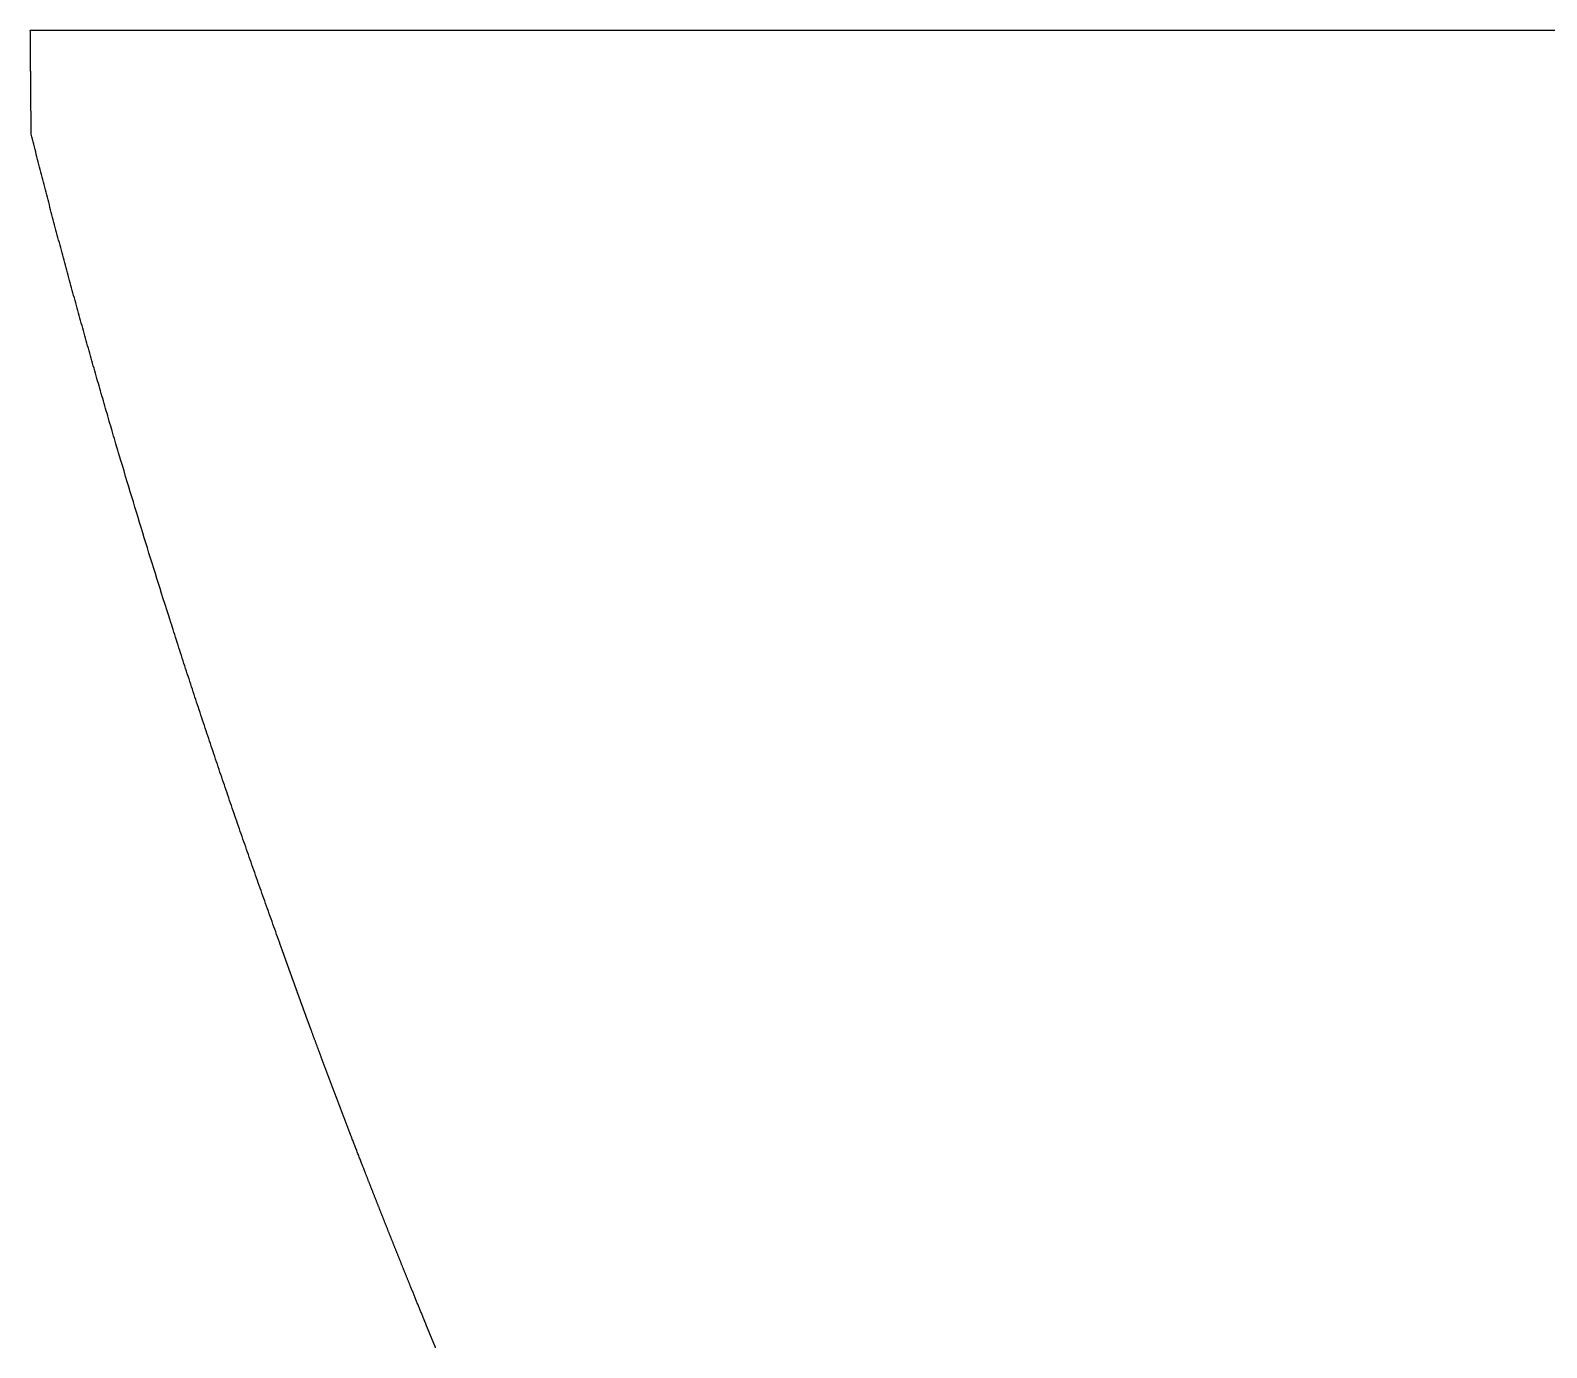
# Model space of a CAD drawing. Header units: millimetres. Extents: x 0 to 610, y 0 to 457.
# Drawn here: x 10 to 18.23, y 327 to 334.15 of the extents above; entities that cross this region are included whole.
import ezdxf

# ---------------------------------------------------------------- set-up
doc = ezdxf.new("R2010")
doc.units = ezdxf.units.MM
doc.layers.add('CUT_AIRCRAFT', color=7, linetype='Continuous')

msp = doc.modelspace()

# ---------------------------------------------------------------- linework, layer by layer
at = {"layer": 'CUT_AIRCRAFT'}
msp.add_lwpolyline([(12.19899, 326.99965), (12.19839, 327.00111), (12.19779, 327.00256), (12.19719, 327.00402), (12.19659, 327.00548), (12.19599, 327.00693), (12.19539, 327.00839), (12.19479, 327.00984), (12.19419, 327.0113), (12.19359, 327.01276), (12.19299, 327.01421), (12.19239, 327.01567), (12.19179, 327.01712), (12.19119, 327.01858), (12.19059, 327.02004), (12.18999, 327.02149), (12.18939, 327.02295), (12.18879, 327.02441), (12.18819, 327.02586), (12.18759, 327.02732), (12.18699, 327.02877), (12.18639, 327.03023), (12.1858, 327.03169), (12.1852, 327.03314), (12.1846, 327.0346), (12.184, 327.03606), (12.1834, 327.03751), (12.1828, 327.03897), (12.1822, 327.04043), (12.1816, 327.04188), (12.181, 327.04334), (12.1804, 327.04479), (12.17981, 327.04625), (12.17921, 327.04771), (12.17861, 327.04916), (12.17801, 327.05062), (12.17741, 327.05208), (12.17681, 327.05353), (12.17621, 327.05499), (12.17561, 327.05645), (12.17502, 327.0579), (12.17442, 327.05936), (12.17382, 327.06082), (12.17322, 327.06227), (12.17262, 327.06373), (12.17202, 327.06519), (12.17143, 327.06664), (12.17083, 327.0681), (12.17023, 327.06956), (12.16963, 327.07101), (12.16903, 327.07247), (12.16843, 327.07393), (12.16784, 327.07538), (12.16724, 327.07684), (12.16664, 327.0783), (12.16604, 327.07975), (12.16544, 327.08121), (12.16485, 327.08267), (12.16425, 327.08413), (12.16365, 327.08558), (12.16305, 327.08704), (12.16246, 327.0885), (12.16186, 327.08995), (12.16126, 327.09141), (12.16066, 327.09287), (12.16007, 327.09432), (12.15947, 327.09578), (12.15887, 327.09724), (12.15827, 327.0987), (12.15768, 327.10015), (12.15708, 327.10161), (12.15648, 327.10307), (12.15588, 327.10452), (12.15529, 327.10598), (12.15469, 327.10744), (12.15409, 327.10889), (12.1535, 327.11035), (12.1529, 327.11181), (12.1523, 327.11327), (12.1517, 327.11472), (12.15111, 327.11618), (12.15051, 327.11764), (12.14991, 327.1191), (12.14932, 327.12055), (12.14872, 327.12201), (12.14812, 327.12347), (12.14753, 327.12492), (12.14693, 327.12638), (12.14633, 327.12784), (12.14574, 327.1293), (12.14514, 327.13075), (12.14454, 327.13221), (12.14395, 327.13367), (12.14335, 327.13513), (12.14276, 327.13658), (12.14216, 327.13804), (12.14156, 327.1395), (12.14097, 327.14096), (12.14037, 327.14241), (12.13977, 327.14387), (12.13918, 327.14533), (12.13858, 327.14678), (12.13799, 327.14824), (12.13739, 327.1497), (12.13679, 327.15116), (12.13619, 327.15263), (12.13559, 327.15409), (12.135, 327.15555), (12.13441, 327.15699), (12.13383, 327.15841), (12.13325, 327.15983), (12.13265, 327.16129), (12.13203, 327.16282), (12.13137, 327.16443), (12.13072, 327.16602), (12.13013, 327.16747), (12.12964, 327.16865), (12.12928, 327.16954), (12.12889, 327.17051), (12.12828, 327.172), (12.12726, 327.17448), (12.12572, 327.17826), (12.12378, 327.18302), (12.12162, 327.18831), (12.11943, 327.19367), (12.11736, 327.19875), (12.1154, 327.20355), (12.1135, 327.20822), (12.1116, 327.21287), (12.10968, 327.21759), (12.10773, 327.22239), (12.10576, 327.22722), (12.10379, 327.23207), (12.10182, 327.23689), (12.09987, 327.24169), (12.09792, 327.24648), (12.09597, 327.25127), (12.09403, 327.25606), (12.09208, 327.26085), (12.09012, 327.26566), (12.08817, 327.27047), (12.08621, 327.27529), (12.08426, 327.28011), (12.08231, 327.28491), (12.08037, 327.28967), (12.07845, 327.29441), (12.07653, 327.29915), (12.07458, 327.30396), (12.07258, 327.30888), (12.07053, 327.31393), (12.0685, 327.31895), (12.06656, 327.32374), (12.0648, 327.32809), (12.06326, 327.33188), (12.0619, 327.33524), (12.06064, 327.33837), (12.05938, 327.34147), (12.05808, 327.34469), (12.05673, 327.34803), (12.05535, 327.35143), (12.05397, 327.35484), (12.05261, 327.35822), (12.05126, 327.36157), (12.04991, 327.3649), (12.04857, 327.36822), (12.04722, 327.37156), (12.04587, 327.3749), (12.04451, 327.37825), (12.04316, 327.3816), (12.04181, 327.38495), (12.04046, 327.38829), (12.03911, 327.39164), (12.03776, 327.39498), (12.03641, 327.39833), (12.03506, 327.40167), (12.03371, 327.40502), (12.03237, 327.40836), (12.03102, 327.41171), (12.02967, 327.41505), (12.02832, 327.4184), (12.02697, 327.42175), (12.02563, 327.42509), (12.02428, 327.42844), (12.02293, 327.43178), (12.02158, 327.43513), (12.02024, 327.43848), (12.01889, 327.44182), (12.01754, 327.44517), (12.0162, 327.44852), (12.01485, 327.45186), (12.01351, 327.45521), (12.01216, 327.45856), (12.01082, 327.4619), (12.00947, 327.46525), (12.00813, 327.4686), (12.00678, 327.47194), (12.00544, 327.47529), (12.00409, 327.47864), (12.00275, 327.48198), (12.00141, 327.48533), (12.00006, 327.48868), (11.99872, 327.49203), (11.99738, 327.49537), (11.99603, 327.49872), (11.99469, 327.50207), (11.99335, 327.50542), (11.99201, 327.50877), (11.99066, 327.51211), (11.98932, 327.51546), (11.98798, 327.51881), (11.98664, 327.52216), (11.9853, 327.52551), (11.98396, 327.52886), (11.98262, 327.5322), (11.98128, 327.53555), (11.97994, 327.5389), (11.9786, 327.54225), (11.97726, 327.5456), (11.97592, 327.54895), (11.97458, 327.5523), (11.97324, 327.55565), (11.9719, 327.559), (11.97057, 327.56234), (11.96923, 327.56569), (11.96789, 327.56904), (11.96655, 327.57239), (11.96521, 327.57574), (11.96388, 327.57909), (11.96254, 327.58244), (11.9612, 327.58579), (11.95987, 327.58914), (11.95853, 327.59249), (11.95719, 327.59584), (11.95586, 327.59919), (11.95452, 327.60254), (11.95319, 327.60589), (11.95185, 327.60924), (11.95052, 327.61259), (11.94918, 327.61594), (11.94785, 327.6193), (11.94651, 327.62265), (11.94518, 327.626), (11.94385, 327.62935), (11.94251, 327.6327), (11.94118, 327.63605), (11.93985, 327.6394), (11.93851, 327.64275), (11.93718, 327.6461), (11.93585, 327.64946), (11.93452, 327.65281), (11.93318, 327.65616), (11.93185, 327.65951), (11.93052, 327.66286), (11.92919, 327.66621), (11.92786, 327.66957), (11.92653, 327.67292), (11.9252, 327.67627), (11.92387, 327.67962), (11.92254, 327.68297), (11.92121, 327.68633), (11.91988, 327.68968), (11.91855, 327.69303), (11.91722, 327.69638), (11.91589, 327.69974), (11.91456, 327.70309), (11.91324, 327.70644), (11.91191, 327.70979), (11.91058, 327.71315), (11.90925, 327.7165), (11.90792, 327.71985), (11.9066, 327.72321), (11.90527, 327.72656), (11.90394, 327.72991), (11.90262, 327.73327), (11.90129, 327.73662), (11.89997, 327.73997), (11.89864, 327.74333), (11.89731, 327.74668), (11.89599, 327.75004), (11.89466, 327.75339), (11.89334, 327.75674), (11.89202, 327.7601), (11.89069, 327.76345), (11.88937, 327.76681), (11.88804, 327.77016), (11.88672, 327.77352), (11.8854, 327.77687), (11.88407, 327.78022), (11.88275, 327.78358), (11.88143, 327.78693), (11.88011, 327.79029), (11.87878, 327.79364), (11.87746, 327.797), (11.87614, 327.80035), (11.87482, 327.80371), (11.8735, 327.80706), (11.87218, 327.81042), (11.87086, 327.81377), (11.86954, 327.81713), (11.86822, 327.82049), (11.8669, 327.82384), (11.86558, 327.8272), (11.86426, 327.83055), (11.86294, 327.83391), (11.86162, 327.83727), (11.8603, 327.84062), (11.85898, 327.84398), (11.85767, 327.84733), (11.85635, 327.85069), (11.85503, 327.85405), (11.85371, 327.8574), (11.8524, 327.86076), (11.85108, 327.86412), (11.84976, 327.86747), (11.84845, 327.87083), (11.84713, 327.87419), (11.84581, 327.87754), (11.8445, 327.8809), (11.84318, 327.88426), (11.84187, 327.88761), (11.84055, 327.89097), (11.83924, 327.89433), (11.83792, 327.89769), (11.83661, 327.90105), (11.8353, 327.9044), (11.83398, 327.90776), (11.83267, 327.91111), (11.83136, 327.91447), (11.83004, 327.91783), (11.82873, 327.9212), (11.82741, 327.92456), (11.8261, 327.92792), (11.8248, 327.93127), (11.82349, 327.9346), (11.82219, 327.93793), (11.82088, 327.94129), (11.81955, 327.9447), (11.8182, 327.94817), (11.81685, 327.95162), (11.81554, 327.95497), (11.81431, 327.95814), (11.81316, 327.96109), (11.81198, 327.9641), (11.81067, 327.96749), (11.80907, 327.97157), (11.80712, 327.97658), (11.8049, 327.98229), (11.80253, 327.98838), (11.80014, 327.99452), (11.79783, 328.00045), (11.7956, 328.0062), (11.79341, 328.01184), (11.79122, 328.01747), (11.78901, 328.02316), (11.78679, 328.0289), (11.78455, 328.03466), (11.78231, 328.04043), (11.78008, 328.04619), (11.77785, 328.05193), (11.77563, 328.05766), (11.77342, 328.06339), (11.7712, 328.06912), (11.76898, 328.07485), (11.76676, 328.08059), (11.76453, 328.08636), (11.7623, 328.09214), (11.76006, 328.09792), (11.75785, 328.10366), (11.75566, 328.10933), (11.7535, 328.11492), (11.75134, 328.12053), (11.74912, 328.12628), (11.7468, 328.1323), (11.74437, 328.13861), (11.74196, 328.14486), (11.73977, 328.15056), (11.73795, 328.15528), (11.73664, 328.15869), (11.73571, 328.16111), (11.73499, 328.16299), (11.73429, 328.1648), (11.73348, 328.16691), (11.73257, 328.16928), (11.7316, 328.17179), (11.73063, 328.17433), (11.72969, 328.17678), (11.72877, 328.17916), (11.72787, 328.18151), (11.72697, 328.18385), (11.72607, 328.18621), (11.72515, 328.18859), (11.72423, 328.19098), (11.72332, 328.19338), (11.7224, 328.19576), (11.72149, 328.19815), (11.72057, 328.20052), (11.71966, 328.2029), (11.71875, 328.20528), (11.71784, 328.20767), (11.71692, 328.21005), (11.71601, 328.21243), (11.7151, 328.21481), (11.71418, 328.21719), (11.71327, 328.21958), (11.71236, 328.22196), (11.71145, 328.22434), (11.71054, 328.22672), (11.70962, 328.2291), (11.70871, 328.23149), (11.7078, 328.23387), (11.70689, 328.23625), (11.70598, 328.23863), (11.70507, 328.24102), (11.70416, 328.2434), (11.70325, 328.24578), (11.70234, 328.24816), (11.70143, 328.25055), (11.70052, 328.25293), (11.69961, 328.25531), (11.6987, 328.25769), (11.69779, 328.26008), (11.69688, 328.26246), (11.69597, 328.26484), (11.69506, 328.26722), (11.69415, 328.26961), (11.69324, 328.27199), (11.69233, 328.27437), (11.69142, 328.27675), (11.69051, 328.27914), (11.6896, 328.28152), (11.68869, 328.2839), (11.68779, 328.28629), (11.68688, 328.28867), (11.68597, 328.29105), (11.68506, 328.29344), (11.68415, 328.29582), (11.68325, 328.2982), (11.68234, 328.30059), (11.68143, 328.30297), (11.68052, 328.30535), (11.67962, 328.30774), (11.67871, 328.31012), (11.6778, 328.3125), (11.6769, 328.31489), (11.67599, 328.31727), (11.67508, 328.31965), (11.67418, 328.32204), (11.67327, 328.32442), (11.67237, 328.32681), (11.67146, 328.32919), (11.67056, 328.33157), (11.66965, 328.33396), (11.66875, 328.33634), (11.66784, 328.33872), (11.66694, 328.34111), (11.66603, 328.34349), (11.66513, 328.34588), (11.66422, 328.34826), (11.66332, 328.35065), (11.66241, 328.35303), (11.66151, 328.35541), (11.6606, 328.3578), (11.6597, 328.36018), (11.6588, 328.36257), (11.65789, 328.36495), (11.65699, 328.36734), (11.65609, 328.36972), (11.65518, 328.3721), (11.65428, 328.37449), (11.65338, 328.37687), (11.65248, 328.37926), (11.65157, 328.38164), (11.65067, 328.38403), (11.64977, 328.38641), (11.64887, 328.3888), (11.64796, 328.39118), (11.64706, 328.39357), (11.64616, 328.39595), (11.64526, 328.39834), (11.64436, 328.40072), (11.64346, 328.40311), (11.64256, 328.40549), (11.64166, 328.40788), (11.64076, 328.41026), (11.63986, 328.41265), (11.63895, 328.41503), (11.63805, 328.41742), (11.63715, 328.4198), (11.63625, 328.42219), (11.63536, 328.42457), (11.63446, 328.42696), (11.63356, 328.42934), (11.63266, 328.43173), (11.63176, 328.43411), (11.63086, 328.4365), (11.62996, 328.43888), (11.62906, 328.44127), (11.62816, 328.44366), (11.62726, 328.44604), (11.62637, 328.44843), (11.62547, 328.45081), (11.62457, 328.4532), (11.62367, 328.45558), (11.62277, 328.45797), (11.62188, 328.46036), (11.62098, 328.46274), (11.62008, 328.46513), (11.61919, 328.46751), (11.61829, 328.4699), (11.61739, 328.47229), (11.6165, 328.47467), (11.6156, 328.47706), (11.6147, 328.47944), (11.61381, 328.48183), (11.61291, 328.48422), (11.61202, 328.4866), (11.61112, 328.48899), (11.61023, 328.49137), (11.60933, 328.49376), (11.60844, 328.49615), (11.60754, 328.49853), (11.60665, 328.50092), (11.60575, 328.50331), (11.60486, 328.50569), (11.60396, 328.50808), (11.60307, 328.51046), (11.60217, 328.51285), (11.60128, 328.51524), (11.60039, 328.51762), (11.59949, 328.52001), (11.5986, 328.5224), (11.59771, 328.52478), (11.59681, 328.52717), (11.59592, 328.52956), (11.59503, 328.53195), (11.59414, 328.53433), (11.59324, 328.53672), (11.59235, 328.53911), (11.59146, 328.54149), (11.59057, 328.54388), (11.58968, 328.54627), (11.58878, 328.54865), (11.58789, 328.55104), (11.587, 328.55343), (11.58611, 328.55581), (11.58522, 328.5582), (11.58433, 328.56059), (11.58344, 328.56297), (11.58255, 328.56536), (11.58166, 328.56775), (11.58077, 328.57013), (11.57988, 328.57252), (11.57899, 328.57491), (11.5781, 328.5773), (11.57721, 328.57969), (11.57632, 328.58208), (11.57543, 328.58446), (11.57455, 328.58683), (11.57366, 328.58921), (11.57278, 328.5916), (11.57188, 328.59401), (11.57097, 328.59645), (11.57007, 328.59888), (11.56918, 328.60126), (11.56833, 328.60356), (11.56751, 328.60576), (11.56668, 328.60798), (11.56579, 328.61038), (11.56478, 328.61311), (11.5636, 328.61628), (11.56229, 328.61979), (11.56093, 328.62348), (11.55955, 328.62719), (11.55821, 328.63081), (11.5569, 328.63433), (11.55561, 328.63781), (11.55433, 328.64128), (11.55303, 328.64477), (11.55173, 328.64829), (11.55042, 328.65183), (11.54911, 328.65536), (11.5478, 328.65889), (11.5465, 328.66242), (11.5452, 328.66594), (11.5439, 328.66945), (11.5426, 328.67296), (11.5413, 328.67648), (11.54, 328.68), (11.53869, 328.68354), (11.53738, 328.68709), (11.53607, 328.69064), (11.53477, 328.69416), (11.53349, 328.69763), (11.53223, 328.70104), (11.53097, 328.70447), (11.52967, 328.708), (11.5283, 328.71172), (11.52685, 328.71565), (11.52543, 328.71952), (11.52414, 328.72302), (11.52311, 328.72581), (11.52243, 328.72768), (11.522, 328.72884), (11.52171, 328.72962), (11.52144, 328.73035), (11.5211, 328.73128), (11.52068, 328.73241), (11.52023, 328.73364), (11.51978, 328.73488), (11.51934, 328.73607), (11.51892, 328.73721), (11.51851, 328.73831), (11.51811, 328.73942), (11.5177, 328.74054), (11.51728, 328.74167), (11.51686, 328.74281), (11.51644, 328.74396), (11.51602, 328.74509), (11.51561, 328.74623), (11.51519, 328.74736), (11.51478, 328.74849), (11.51436, 328.74963), (11.51394, 328.75076), (11.51353, 328.75189), (11.51311, 328.75303), (11.51269, 328.75416), (11.51228, 328.7553), (11.51186, 328.75643), (11.51145, 328.75757), (11.51103, 328.7587), (11.51061, 328.75983), (11.5102, 328.76097), (11.50978, 328.7621), (11.50937, 328.76324), (11.50895, 328.76437), (11.50853, 328.76551), (11.50812, 328.76664), (11.5077, 328.76777), (11.50729, 328.76891), (11.50687, 328.77004), (11.50646, 328.77118), (11.50604, 328.77231), (11.50562, 328.77344), (11.50521, 328.77458), (11.50479, 328.77571), (11.50438, 328.77685), (11.50396, 328.77798), (11.50355, 328.77911), (11.50313, 328.78025), (11.50272, 328.78138), (11.5023, 328.78252), (11.50189, 328.78365), (11.50147, 328.78479), (11.50106, 328.78592), (11.50064, 328.78705), (11.50023, 328.78819), (11.49981, 328.78932), (11.4994, 328.79046), (11.49898, 328.79159), (11.49857, 328.79272), (11.49815, 328.79386), (11.49774, 328.79499), (11.49732, 328.79613), (11.49691, 328.79726), (11.49649, 328.7984), (11.49608, 328.79953), (11.49566, 328.80066), (11.49525, 328.8018), (11.49484, 328.80293), (11.49442, 328.80407), (11.49401, 328.8052), (11.49359, 328.80633), (11.49318, 328.80747), (11.49276, 328.8086), (11.49235, 328.80974), (11.49194, 328.81087), (11.49152, 328.812), (11.49111, 328.81314), (11.49069, 328.81427), (11.49028, 328.81541), (11.48987, 328.81654), (11.48945, 328.81768), (11.48904, 328.81881), (11.48862, 328.81994), (11.48821, 328.82108), (11.4878, 328.82221), (11.48738, 328.82335), (11.48697, 328.82448), (11.48656, 328.82561), (11.48614, 328.82675), (11.48573, 328.82788), (11.48532, 328.82902), (11.4849, 328.83015), (11.48449, 328.83129), (11.48408, 328.83242), (11.48366, 328.83355), (11.48325, 328.83469), (11.48284, 328.83582), (11.48242, 328.83696), (11.48201, 328.83809), (11.4816, 328.83922), (11.48118, 328.84036), (11.48077, 328.84149), (11.48036, 328.84263), (11.47995, 328.84376), (11.47953, 328.84489), (11.47912, 328.84603), (11.47871, 328.84716), (11.4783, 328.84829), (11.47788, 328.84943), (11.47747, 328.85056), (11.47706, 328.8517), (11.47664, 328.85283), (11.47623, 328.85396), (11.47582, 328.8551), (11.47541, 328.85623), (11.475, 328.85737), (11.47458, 328.8585), (11.47417, 328.85963), (11.47376, 328.86077), (11.47335, 328.8619), (11.47293, 328.86304), (11.47252, 328.86417), (11.47211, 328.8653), (11.4717, 328.86644), (11.47129, 328.86757), (11.47087, 328.86871), (11.47046, 328.86984), (11.47005, 328.87097), (11.46964, 328.87211), (11.46923, 328.87324), (11.46882, 328.87437), (11.4684, 328.87551), (11.46799, 328.87664), (11.46758, 328.87778), (11.46717, 328.87891), (11.46676, 328.88004), (11.46635, 328.88118), (11.46594, 328.88231), (11.46552, 328.88344), (11.46511, 328.88458), (11.4647, 328.88571), (11.46429, 328.88684), (11.46388, 328.88798), (11.46347, 328.88911), (11.46306, 328.89025), (11.46265, 328.89138), (11.46224, 328.89251), (11.46183, 328.89365), (11.46142, 328.89478), (11.461, 328.89591), (11.46059, 328.89705), (11.46018, 328.89818), (11.45977, 328.89931), (11.45936, 328.90045), (11.45895, 328.90158), (11.45854, 328.90271), (11.45813, 328.90385), (11.45772, 328.90498), (11.45731, 328.90612), (11.4569, 328.90725), (11.45649, 328.90838), (11.45608, 328.90952), (11.45567, 328.91065), (11.45526, 328.91178), (11.45485, 328.91291), (11.45444, 328.91405), (11.45403, 328.91518), (11.45362, 328.91631), (11.45321, 328.91745), (11.4528, 328.91858), (11.45239, 328.91971), (11.45198, 328.92085), (11.45157, 328.92198), (11.45116, 328.92311), (11.45075, 328.92424), (11.45034, 328.92538), (11.44993, 328.92651), (11.44952, 328.92765), (11.44911, 328.92878), (11.4487, 328.92991), (11.4483, 328.93104), (11.44789, 328.93217), (11.44748, 328.9333), (11.44707, 328.93444), (11.44665, 328.93559), (11.44624, 328.93674), (11.44583, 328.93787), (11.44543, 328.93897), (11.44505, 328.94004), (11.44466, 328.94111), (11.44425, 328.94224), (11.4438, 328.94351), (11.44328, 328.94493), (11.44272, 328.94648), (11.44214, 328.94809), (11.44156, 328.94971), (11.44098, 328.9513), (11.44042, 328.95285), (11.43987, 328.95439), (11.43932, 328.95592), (11.43876, 328.95746), (11.4382, 328.95902), (11.43764, 328.96057), (11.43708, 328.96213), (11.43652, 328.96369), (11.43596, 328.96524), (11.4354, 328.96679), (11.43485, 328.96834), (11.43429, 328.96989), (11.43373, 328.97143), (11.43317, 328.97299), (11.43261, 328.97455), (11.43205, 328.97611), (11.43149, 328.97768), (11.43093, 328.97923), (11.43038, 328.98075), (11.42984, 328.98225), (11.4293, 328.98376), (11.42874, 328.98531), (11.42815, 328.98696), (11.42752, 328.9887), (11.4269, 328.99042), (11.42635, 328.99196), (11.42592, 328.99317), (11.42564, 328.99393), (11.42549, 328.99436), (11.4254, 328.99462), (11.42531, 328.99484), (11.4252, 328.99517), (11.42505, 328.99559), (11.42488, 328.99605), (11.42471, 328.99652), (11.42455, 328.99697), (11.4244, 328.99739), (11.42425, 328.9978), (11.42411, 328.9982), (11.42396, 328.99862), (11.42381, 328.99904), (11.42366, 328.99946), (11.4235, 328.99988), (11.42335, 329.0003), (11.4232, 329.00072), (11.42305, 329.00114), (11.4229, 329.00156), (11.42275, 329.00198), (11.4226, 329.0024), (11.42245, 329.00282), (11.4223, 329.00324), (11.42215, 329.00366), (11.422, 329.00408), (11.42185, 329.0045), (11.4217, 329.00492), (11.42154, 329.00534), (11.42139, 329.00576), (11.42124, 329.00618), (11.42109, 329.0066), (11.42094, 329.00702), (11.42079, 329.00744), (11.42064, 329.00786), (11.42049, 329.00828), (11.42034, 329.00869), (11.42019, 329.00911), (11.42004, 329.00953), (11.41989, 329.00995), (11.41974, 329.01037), (11.41959, 329.01079), (11.41944, 329.01121), (11.41929, 329.01163), (11.41914, 329.01205), (11.41899, 329.01247), (11.41883, 329.01289), (11.41868, 329.01331), (11.41853, 329.01373), (11.41838, 329.01415), (11.41823, 329.01457), (11.41808, 329.01499), (11.41793, 329.01541), (11.41778, 329.01583), (11.41763, 329.01625), (11.41748, 329.01667), (11.41733, 329.01708), (11.41718, 329.0175), (11.41703, 329.01792), (11.41688, 329.01834), (11.41673, 329.01876), (11.41658, 329.01918), (11.41643, 329.0196), (11.41628, 329.02002), (11.41613, 329.02044), (11.41598, 329.02086), (11.41583, 329.02128), (11.41568, 329.0217), (11.41553, 329.02212), (11.41537, 329.02254), (11.41522, 329.02296), (11.41507, 329.02338), (11.41492, 329.02379), (11.41477, 329.02421), (11.41462, 329.02463), (11.41447, 329.02505), (11.41432, 329.02547), (11.41417, 329.02589), (11.41402, 329.02631), (11.41387, 329.02673), (11.41372, 329.02715), (11.41357, 329.02757), (11.41342, 329.02799), (11.41327, 329.02841), (11.41312, 329.02883), (11.41297, 329.02924), (11.41282, 329.02966), (11.41267, 329.03008), (11.41252, 329.0305), (11.41237, 329.03092), (11.41222, 329.03134), (11.41207, 329.03176), (11.41192, 329.03218), (11.41177, 329.0326), (11.41162, 329.03302), (11.41147, 329.03344), (11.41132, 329.03386), (11.41117, 329.03427), (11.41102, 329.03469), (11.41087, 329.03511), (11.41072, 329.03553), (11.41057, 329.03595), (11.41042, 329.03637), (11.41027, 329.03679), (11.41012, 329.03721), (11.40997, 329.03763), (11.40982, 329.03804), (11.40967, 329.03846), (11.40952, 329.03888), (11.40937, 329.0393), (11.40922, 329.03972), (11.40907, 329.04014), (11.40892, 329.04056), (11.40877, 329.04098), (11.40862, 329.0414), (11.40847, 329.04181), (11.40832, 329.04223), (11.40817, 329.04265), (11.40802, 329.04307), (11.40787, 329.04349), (11.40772, 329.04391), (11.40757, 329.04433), (11.40742, 329.04475), (11.40727, 329.04517), (11.40712, 329.04558), (11.40697, 329.046), (11.40682, 329.04642), (11.40667, 329.04684), (11.40652, 329.04726), (11.40637, 329.04768), (11.40622, 329.0481), (11.40607, 329.04851), (11.40592, 329.04893), (11.40577, 329.04935), (11.40562, 329.04977), (11.40547, 329.05019), (11.40532, 329.05061), (11.40517, 329.05103), (11.40502, 329.05144), (11.40487, 329.05186), (11.40472, 329.05228), (11.40457, 329.0527), (11.40442, 329.05312), (11.40427, 329.05354), (11.40412, 329.05395), (11.40397, 329.05437), (11.40382, 329.05479), (11.40367, 329.05521), (11.40352, 329.05563), (11.40337, 329.05605), (11.40322, 329.05647), (11.40307, 329.05688), (11.40292, 329.0573), (11.40277, 329.05772), (11.40262, 329.05814), (11.40247, 329.05856), (11.40232, 329.05898), (11.40218, 329.05939), (11.40203, 329.05981), (11.40188, 329.06023), (11.40173, 329.06065), (11.40158, 329.06107), (11.40143, 329.06148), (11.40128, 329.0619), (11.40113, 329.06232), (11.40098, 329.06274), (11.40083, 329.06316), (11.40068, 329.06357), (11.40053, 329.06399), (11.40038, 329.06441), (11.40023, 329.06483), (11.40008, 329.06525), (11.39993, 329.06566), (11.39978, 329.06608), (11.39963, 329.0665), (11.39948, 329.06692), (11.39933, 329.06734), (11.39918, 329.06776), (11.39903, 329.06817), (11.39889, 329.06859), (11.39874, 329.069), (11.39859, 329.06942), (11.39844, 329.06984), (11.39829, 329.07026), (11.39813, 329.07069), (11.39798, 329.07112), (11.39783, 329.07154), (11.39769, 329.07193), (11.39756, 329.0723), (11.39742, 329.07268), (11.39727, 329.0731), (11.39709, 329.0736), (11.39687, 329.07422), (11.39662, 329.07492), (11.39636, 329.07566), (11.39609, 329.07641), (11.39583, 329.07713), (11.39558, 329.07784), (11.39533, 329.07853), (11.39509, 329.07921), (11.39484, 329.07991), (11.39459, 329.08061), (11.39434, 329.08131), (11.39408, 329.08202), (11.39383, 329.08272), (11.39358, 329.08342), (11.39333, 329.08412), (11.39308, 329.08482), (11.39283, 329.08552), (11.39258, 329.08622), (11.39233, 329.08692), (11.39208, 329.08763), (11.39183, 329.08833), (11.39157, 329.08904), (11.39132, 329.08974), (11.39108, 329.09043), (11.39083, 329.09111), (11.39059, 329.0918), (11.39034, 329.0925), (11.39008, 329.09323), (11.3898, 329.094), (11.38953, 329.09477), (11.38928, 329.09546), (11.38907, 329.09603), (11.38893, 329.09645), (11.38882, 329.09673), (11.38874, 329.09695), (11.38867, 329.09717), (11.38858, 329.09742), (11.38848, 329.0977), (11.38837, 329.098), (11.38826, 329.0983), (11.38816, 329.09859), (11.38806, 329.09888), (11.38796, 329.09916), (11.38786, 329.09944), (11.38776, 329.09972), (11.38766, 329.1), (11.38755, 329.10028), (11.38745, 329.10057), (11.38735, 329.10085), (11.38725, 329.10114), (11.38715, 329.10142), (11.38705, 329.1017), (11.38695, 329.10199), (11.38685, 329.10227), (11.38674, 329.10255), (11.38664, 329.10284), (11.38654, 329.10312), (11.38644, 329.1034), (11.38634, 329.10369), (11.38624, 329.10397), (11.38614, 329.10425), (11.38603, 329.10453), (11.38593, 329.10482), (11.38583, 329.1051), (11.38573, 329.10538), (11.38563, 329.10567), (11.38553, 329.10595), (11.38543, 329.10623), (11.38533, 329.10652), (11.38523, 329.1068), (11.38512, 329.10708), (11.38502, 329.10736), (11.38492, 329.10765), (11.38482, 329.10793), (11.38472, 329.10821), (11.38462, 329.1085), (11.38452, 329.10878), (11.38442, 329.10906), (11.38431, 329.10935), (11.38421, 329.10963), (11.38411, 329.10991), (11.38401, 329.11019), (11.38391, 329.11048), (11.38381, 329.11076), (11.38371, 329.11104), (11.38361, 329.11132), (11.38351, 329.11161), (11.3834, 329.11189), (11.3833, 329.11217), (11.3832, 329.11246), (11.3831, 329.11274), (11.383, 329.11302), (11.3829, 329.1133), (11.3828, 329.11359), (11.3827, 329.11387), (11.3826, 329.11415), (11.38249, 329.11443), (11.38239, 329.11472), (11.38229, 329.115), (11.38219, 329.11528), (11.38209, 329.11556), (11.38199, 329.11585), (11.38189, 329.11613), (11.38179, 329.11641), (11.38169, 329.11669), (11.38159, 329.11698), (11.38148, 329.11726), (11.38138, 329.11754), (11.38128, 329.11782), (11.38118, 329.11811), (11.38108, 329.11839), (11.38098, 329.11867), (11.38088, 329.11895), (11.38078, 329.11924), (11.38068, 329.11952), (11.38057, 329.1198), (11.38047, 329.12008), (11.38037, 329.12036), (11.38027, 329.12065), (11.38017, 329.12093), (11.38007, 329.12121), (11.37997, 329.12149), (11.37987, 329.12178), (11.37977, 329.12206), (11.37967, 329.12234), (11.37956, 329.12262), (11.37946, 329.1229), (11.37936, 329.12319), (11.37926, 329.12347), (11.37916, 329.12375), (11.37906, 329.12403), (11.37896, 329.12431), (11.37886, 329.12459), (11.37876, 329.12488), (11.37866, 329.12516), (11.37856, 329.12544), (11.37846, 329.12572), (11.37835, 329.126), (11.37825, 329.12628), (11.37815, 329.12657), (11.37805, 329.12685), (11.37795, 329.12713), (11.37785, 329.12741), (11.37775, 329.12769), (11.37765, 329.12797), (11.37755, 329.12826), (11.37745, 329.12854), (11.37735, 329.12882), (11.37725, 329.1291), (11.37714, 329.12938), (11.37704, 329.12966), (11.37694, 329.12994), (11.37684, 329.13023), (11.37674, 329.13051), (11.37664, 329.13079), (11.37654, 329.13107), (11.37644, 329.13135), (11.37634, 329.13163), (11.37624, 329.13191), (11.37614, 329.1322), (11.37604, 329.13248), (11.37593, 329.13276), (11.37583, 329.13304), (11.37573, 329.13332), (11.37563, 329.1336), (11.37553, 329.13388), (11.37543, 329.13416), (11.37533, 329.13444), (11.37523, 329.13472), (11.37513, 329.135), (11.37503, 329.13528), (11.37493, 329.13556), (11.37483, 329.13584), (11.37473, 329.13612), (11.37463, 329.13641), (11.37453, 329.13669), (11.37443, 329.13697), (11.37433, 329.13725), (11.37422, 329.13753), (11.37412, 329.13781), (11.37402, 329.13809), (11.37392, 329.13837), (11.37382, 329.13865), (11.37372, 329.13893), (11.37362, 329.13921), (11.37352, 329.13949), (11.37342, 329.13977), (11.37332, 329.14005), (11.37322, 329.14033), (11.37312, 329.14061), (11.37302, 329.14089), (11.37292, 329.14117), (11.37282, 329.14145), (11.37272, 329.14173), (11.37262, 329.14201), (11.37252, 329.14229), (11.37242, 329.14257), (11.37231, 329.14285), (11.37221, 329.14313), (11.37211, 329.14341), (11.37201, 329.14369), (11.37191, 329.14397), (11.37181, 329.14425), (11.37171, 329.14452), (11.37161, 329.1448), (11.37151, 329.14508), (11.37141, 329.14536), (11.37131, 329.14564), (11.37121, 329.14592), (11.37111, 329.1462), (11.37101, 329.14648), (11.37091, 329.14676), (11.37081, 329.14704), (11.37071, 329.14732), (11.37061, 329.14759), (11.37051, 329.14787), (11.37041, 329.14815), (11.37031, 329.14843), (11.37021, 329.14871), (11.37011, 329.14899), (11.37001, 329.14927), (11.36991, 329.14955), (11.36981, 329.14983), (11.36971, 329.1501), (11.36961, 329.15038), (11.36951, 329.15066), (11.36941, 329.15094), (11.36931, 329.15121), (11.36921, 329.15149), (11.36911, 329.15177), (11.36901, 329.15205), (11.36891, 329.15232), (11.36881, 329.1526), (11.36871, 329.15288), (11.36861, 329.15316), (11.36851, 329.15343), (11.36841, 329.15371), (11.36831, 329.15399), (11.36821, 329.15426), (11.36811, 329.15454), (11.36801, 329.15482), (11.36791, 329.15509), (11.36781, 329.15537), (11.36771, 329.15565), (11.36761, 329.15593), (11.36751, 329.1562), (11.36741, 329.15648), (11.36731, 329.15676), (11.36721, 329.15703), (11.36711, 329.15731), (11.36701, 329.15759), (11.36691, 329.15786), (11.36681, 329.15814), (11.36671, 329.15842), (11.36661, 329.15869), (11.36651, 329.15897), (11.36148, 329.17291), (11.35646, 329.18685), (11.35143, 329.20079), (11.34641, 329.21473), (11.3414, 329.22867), (11.33639, 329.24262), (11.33138, 329.25656), (11.32638, 329.27051), (11.32138, 329.28446), (11.31639, 329.29841), (11.31139, 329.31236), (11.30641, 329.32631), (11.30143, 329.34027), (11.29645, 329.35422), (11.29147, 329.36818), (11.2865, 329.38213), (11.28154, 329.39609), (11.27658, 329.41005), (11.27162, 329.42402), (11.26666, 329.43798), (11.26172, 329.45194), (11.25677, 329.46591), (11.25183, 329.47988), (11.24689, 329.49384), (11.24196, 329.50781), (11.23703, 329.52178), (11.2321, 329.53575), (11.22718, 329.54973), (11.22227, 329.5637), (11.21735, 329.57768), (11.21245, 329.59166), (11.20754, 329.60563), (11.20264, 329.61961), (11.19775, 329.63359), (11.19286, 329.64757), (11.18797, 329.66154), (11.18309, 329.67552), (11.17821, 329.68951), (11.17334, 329.70349), (11.16847, 329.71747), (11.1636, 329.73146), (11.15874, 329.74545), (11.15388, 329.75944), (11.14903, 329.77343), (11.14418, 329.78742), (11.13934, 329.80141), (11.1345, 329.8154), (11.12966, 329.8294), (11.12483, 329.84339), (11.12, 329.85739), (11.11518, 329.87139), (11.11036, 329.88539), (11.10554, 329.89939), (11.10073, 329.91339), (11.09592, 329.9274), (11.09112, 329.9414), (11.08632, 329.95541), (11.08153, 329.96941), (11.07674, 329.98342), (11.07195, 329.99743), (11.06717, 330.01145), (11.06239, 330.02546), (11.05762, 330.03947), (11.05285, 330.05349), (11.04809, 330.0675), (11.04333, 330.08151), (11.03857, 330.09553), (11.03382, 330.10954), (11.02908, 330.12356), (11.02433, 330.13757), (11.0196, 330.15159), (11.01486, 330.16561), (11.01013, 330.17963), (11.00541, 330.19366), (11.00069, 330.20768), (10.99597, 330.22171), (10.99126, 330.23573), (10.98655, 330.24976), (10.98185, 330.26379), (10.97715, 330.27782), (10.97245, 330.29185), (10.96776, 330.30588), (10.96307, 330.31992), (10.95839, 330.33395), (10.95371, 330.34799), (10.94904, 330.36203), (10.94437, 330.37607), (10.9397, 330.39011), (10.93504, 330.40415), (10.93039, 330.41819), (10.92573, 330.43224), (10.92109, 330.44628), (10.91644, 330.46033), (10.9118, 330.47438), (10.90717, 330.48843), (10.90254, 330.50248), (10.89791, 330.51652), (10.89329, 330.53057), (10.88867, 330.54462), (10.88406, 330.55867), (10.87946, 330.57271), (10.87485, 330.58677), (10.87026, 330.60082), (10.86566, 330.61487), (10.86107, 330.62893), (10.85648, 330.64299), (10.8519, 330.65705), (10.84733, 330.6711), (10.84276, 330.68515), (10.83819, 330.6992), (10.83363, 330.71327), (10.82906, 330.72735), (10.82449, 330.74146), (10.81993, 330.75557), (10.81539, 330.76963), (10.81087, 330.78362), (10.80638, 330.79753), (10.8019, 330.81145), (10.79736, 330.82554), (10.79275, 330.83991), (10.78803, 330.8546), (10.78335, 330.86921), (10.77885, 330.88325), (10.77469, 330.89622), (10.77092, 330.90801), (10.76705, 330.92009), (10.76251, 330.93432), (10.75671, 330.95254), (10.74925, 330.976), (10.74053, 331.00346), (10.73114, 331.03307), (10.72168, 331.06297), (10.71261, 331.09169), (10.7039, 331.11936), (10.69539, 331.14645), (10.68692, 331.17346), (10.67837, 331.2008), (10.66975, 331.22843), (10.66109, 331.25622), (10.65244, 331.28404), (10.64384, 331.31178), (10.63527, 331.33946), (10.62674, 331.36708), (10.61824, 331.39469), (10.60975, 331.42229), (10.60127, 331.44993), (10.59279, 331.47762), (10.58431, 331.50541), (10.57582, 331.53328), (10.56735, 331.56112), (10.55896, 331.58881), (10.55066, 331.6162), (10.54249, 331.64327), (10.5343, 331.67042), (10.52596, 331.69818), (10.5173, 331.72707), (10.50829, 331.7572), (10.4994, 331.78702), (10.49118, 331.81461), (10.48422, 331.83801), (10.4789, 331.85594), (10.47482, 331.86968), (10.47143, 331.88117), (10.46812, 331.89237), (10.46445, 331.9048), (10.46046, 331.91835), (10.45629, 331.93251), (10.45209, 331.94675), (10.44801, 331.96065), (10.44401, 331.97426), (10.44007, 331.98771), (10.43614, 332.00114), (10.43218, 332.01465), (10.42821, 332.02825), (10.42423, 332.0419), (10.42025, 332.05555), (10.41628, 332.06917), (10.41232, 332.08278), (10.40837, 332.09638), (10.40443, 332.10997), (10.40048, 332.12358), (10.39654, 332.13719), (10.39261, 332.1508), (10.38868, 332.16442), (10.38475, 332.17803), (10.38083, 332.19165), (10.37691, 332.20526), (10.37299, 332.21888), (10.36909, 332.2325), (10.36518, 332.24612), (10.36128, 332.25974), (10.35738, 332.27336), (10.35349, 332.28697), (10.34961, 332.30059), (10.34573, 332.31421), (10.34185, 332.32783), (10.33798, 332.34145), (10.33411, 332.35507), (10.33025, 332.36869), (10.32639, 332.38231), (10.32253, 332.39594), (10.31868, 332.40956), (10.31484, 332.42319), (10.311, 332.43682), (10.30716, 332.45045), (10.30333, 332.46408), (10.2995, 332.47771), (10.29567, 332.49134), (10.29186, 332.50497), (10.28804, 332.51861), (10.28423, 332.53224), (10.28042, 332.54588), (10.27662, 332.55951), (10.27283, 332.57315), (10.26903, 332.58679), (10.26525, 332.60043), (10.26146, 332.61407), (10.25768, 332.62771), (10.25391, 332.64136), (10.25014, 332.655), (10.24637, 332.66865), (10.24261, 332.6823), (10.23886, 332.69595), (10.2351, 332.70959), (10.23136, 332.72324), (10.22762, 332.73688), (10.22388, 332.75052), (10.22015, 332.76417), (10.21642, 332.77781), (10.2127, 332.79146), (10.20898, 332.80511), (10.20527, 332.81876), (10.20156, 332.83241), (10.19785, 332.84606), (10.19415, 332.85971), (10.19046, 332.87337), (10.18677, 332.88702), (10.18308, 332.90068), (10.1794, 332.91433), (10.17572, 332.92799), (10.17205, 332.94165), (10.16838, 332.95531), (10.16472, 332.96897), (10.16106, 332.98263), (10.1574, 332.99629), (10.15375, 333.00996), (10.15011, 333.02362), (10.14647, 333.03729), (10.14283, 333.05095), (10.1392, 333.06462), (10.13557, 333.07829), (10.13195, 333.09196), (10.12833, 333.10563), (10.12472, 333.11931), (10.12111, 333.13298), (10.11751, 333.14665), (10.11391, 333.16032), (10.11032, 333.17399), (10.10673, 333.18765), (10.10315, 333.20132), (10.09957, 333.21499), (10.096, 333.22866), (10.09243, 333.24233), (10.08887, 333.256), (10.08531, 333.26968), (10.08175, 333.28335), (10.0782, 333.29703), (10.07466, 333.31071), (10.07112, 333.32438), (10.06758, 333.33806), (10.06405, 333.35174), (10.06052, 333.36542), (10.057, 333.3791), (10.05348, 333.39279), (10.04997, 333.40647), (10.04646, 333.42016), (10.04296, 333.43384), (10.03946, 333.44753), (10.03597, 333.46122), (10.03248, 333.4749), (10.02899, 333.48859), (10.02551, 333.50228), (10.02204, 333.51598), (10.01857, 333.52967), (10.01511, 333.54336), (10.01165, 333.55706), (10.00819, 333.57075), (10.00474, 333.58445), (10.0047, 333.58885), (10.00466, 333.59326), (10.00462, 333.59766), (10.00458, 333.60207), (10.00455, 333.60647), (10.00451, 333.61088), (10.00447, 333.61528), (10.00443, 333.61969), (10.00439, 333.62409), (10.00436, 333.6285), (10.00432, 333.6329), (10.00428, 333.63731), (10.00424, 333.64171), (10.0042, 333.64612), (10.00417, 333.65052), (10.00413, 333.65493), (10.00409, 333.65933), (10.00405, 333.66374), (10.00401, 333.66814), (10.00398, 333.67255), (10.00394, 333.67695), (10.0039, 333.68136), (10.00386, 333.68576), (10.00383, 333.69017), (10.00379, 333.69457), (10.00375, 333.69898), (10.00371, 333.70338), (10.00367, 333.70779), (10.00364, 333.71219), (10.0036, 333.7166), (10.00356, 333.721), (10.00352, 333.72541), (10.00349, 333.72981), (10.00345, 333.73422), (10.00341, 333.73862), (10.00337, 333.74303), (10.00334, 333.74743), (10.0033, 333.75183), (10.00326, 333.75624), (10.00322, 333.76064), (10.00319, 333.76505), (10.00315, 333.76945), (10.00311, 333.77386), (10.00307, 333.77826), (10.00304, 333.78267), (10.003, 333.78707), (10.00296, 333.79147), (10.00292, 333.79588), (10.00289, 333.80028), (10.00285, 333.80469), (10.00281, 333.80909), (10.00278, 333.8135), (10.00274, 333.8179), (10.0027, 333.82231), (10.00266, 333.82671), (10.00263, 333.83111), (10.00259, 333.83552), (10.00255, 333.83992), (10.00251, 333.84433), (10.00248, 333.84873), (10.00244, 333.85314), (10.0024, 333.85754), (10.00237, 333.86194), (10.00233, 333.86635), (10.00229, 333.87075), (10.00226, 333.87516), (10.00222, 333.87956), (10.00218, 333.88396), (10.00214, 333.88837), (10.00211, 333.89277), (10.00207, 333.89718), (10.00203, 333.90158), (10.002, 333.90598), (10.00196, 333.91039), (10.00192, 333.91479), (10.00189, 333.9192), (10.00185, 333.9236), (10.00181, 333.928), (10.00178, 333.93241), (10.00174, 333.93681), (10.0017, 333.94122), (10.00167, 333.94562), (10.00163, 333.95002), (10.00159, 333.95443), (10.00156, 333.95883), (10.00152, 333.96324), (10.00148, 333.96764), (10.00145, 333.97204), (10.00141, 333.97645), (10.00137, 333.98085), (10.00134, 333.98526), (10.0013, 333.98966), (10.00126, 333.99406), (10.00123, 333.99847), (10.00119, 334.00287), (10.00116, 334.00727), (10.00112, 334.01168), (10.00108, 334.01608), (10.00105, 334.02049), (10.00101, 334.02489), (10.00097, 334.02929), (10.00094, 334.0337), (10.0009, 334.0381), (10.00086, 334.0425), (10.00083, 334.04691), (10.00079, 334.05131), (10.00076, 334.05571), (10.00072, 334.06012), (10.00068, 334.06452), (10.00065, 334.06892), (10.00061, 334.07333), (10.00058, 334.07773), (10.00054, 334.08213), (10.0005, 334.08654), (10.00047, 334.09094), (10.00043, 334.09534), (10.00039, 334.09975), (10.00036, 334.10415), (10.00032, 334.10855), (10.00029, 334.11296), (10.00025, 334.11736), (10.00022, 334.12176), (10.00018, 334.12617), (10.00014, 334.13057), (10.00011, 334.13497), (10.00007, 334.13938), (10.00004, 334.14378), (10, 334.14818), (12.82115, 334.14818), (18.82115, 334.14818)], dxfattribs=at)

doc.saveas('drawing.dxf')
